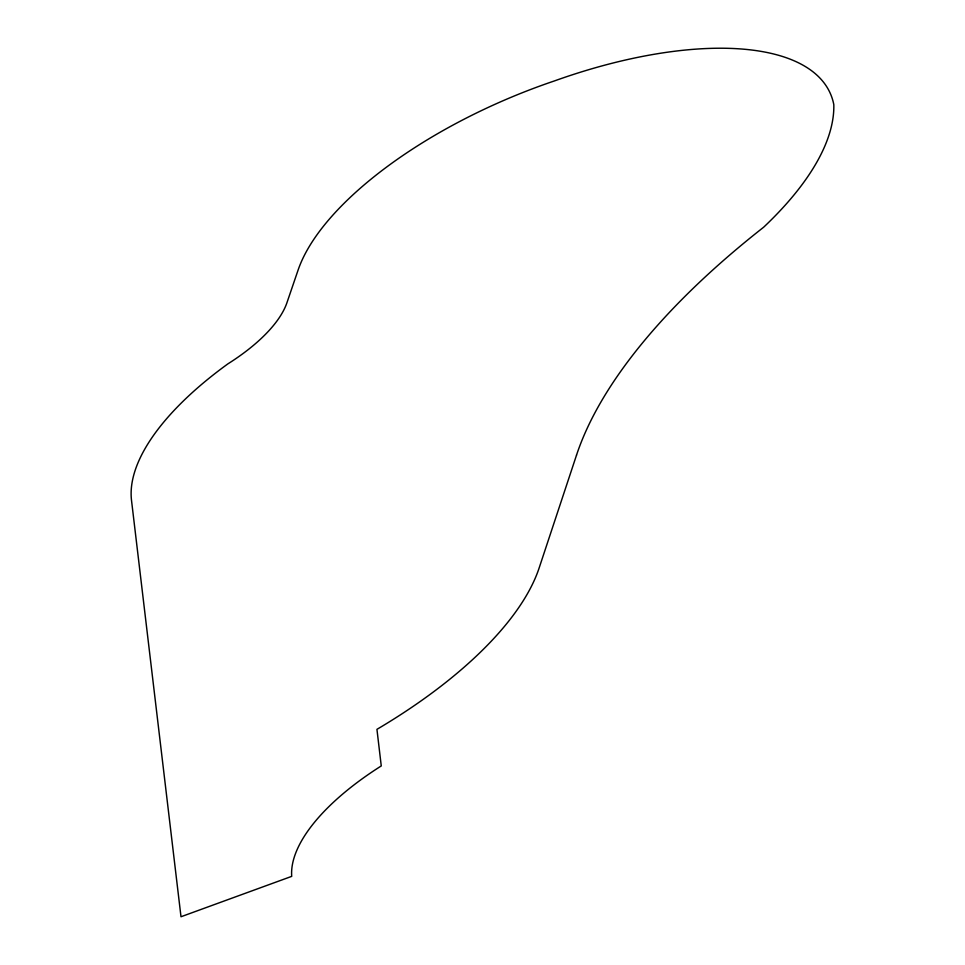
<?xml version="1.0" encoding="UTF-8"?>
<svg xmlns="http://www.w3.org/2000/svg" width="965" height="965" viewBox="0 0 965 965"><rect width="100%" height="100%" fill="white"/><g stroke="black" fill="none" stroke-linecap="round" stroke-linejoin="round"><path stroke-width="1.45" d="M576.527 455.106L539.158 567.927A333.818 140.552 -23 0 1 376.941 729.347L381.259 765.933A200.358 84.365 -23 0 0 291.707 876.365L180.998 916.75L131.505 500.328A276.062 116.234 -23 0 1 227.909 363.853A136.161 57.321 -23 0 0 286.943 302.708L298.113 270.031A278.258 117.151 -23 0 1 554.26 80.988A287.92 121.228 -23 0 1 833.808 104.63A346.145 145.739 -23 0 1 763.641 227.221A656.043 276.219 -23 0 0 576.527 455.106"/></g></svg>
